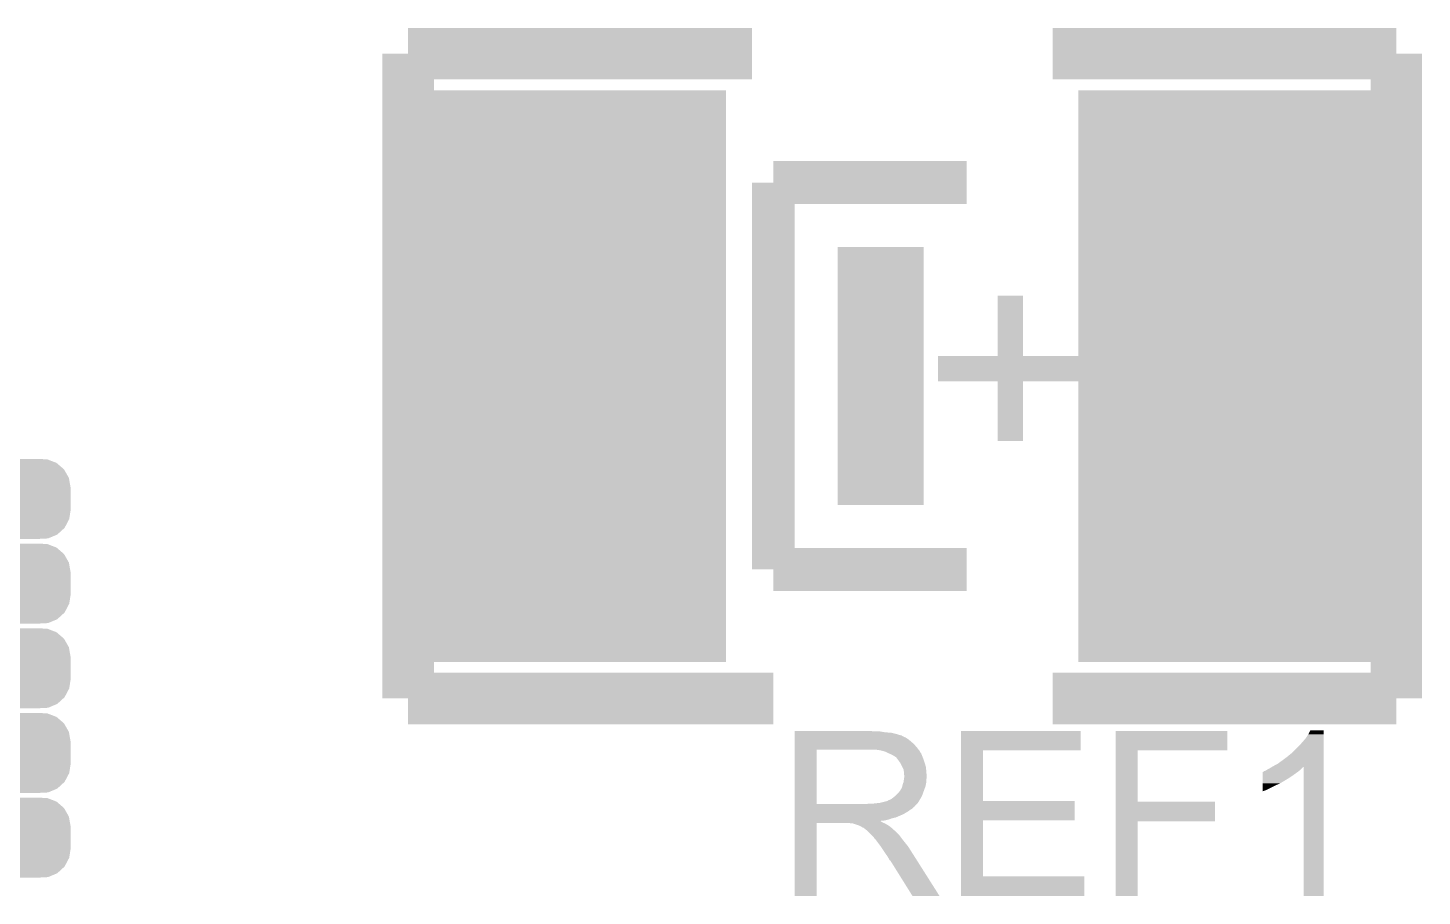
# Model space of a CAD drawing. Extents: x -1.4 to 24.3, y -3.9 to 24.9.
# Drawn here: x 10.12 to 18.36, y 8.28 to 13.41 of the extents above; entities that cross this region are included whole.
import ezdxf

# ---------------------------------------------------------------- set-up
doc = ezdxf.new("R2010")
doc.units = 0
doc.layers.get('0').update_dxf_attribs({"linetype": 'CONTINUOUS'})
doc.layers.add('DAC2_CLICK_V100_GTO', color=11, linetype='CONTINUOUS')
doc.layers.add('DAC2_CLICK_V100_GTS', color=8, linetype='CONTINUOUS')

# ---------------------------------------------------------------- blocks, each defined once
blk = doc.blocks.new('RECTANGLE_27')
blk.add_solid([(0.254, 0.762), (0.254, -0.762), (-0.254, 0.762), (-0.254, -0.762)])
blk = doc.blocks.new('RECTANGLE_31')
blk.add_solid([(0.8636, 1.6891), (0.8636, -1.6891), (-0.8636, 1.6891), (-0.8636, -1.6891)])
blk = doc.blocks.new('CUSTOM_56')
for points in [[(-0.48555, 0.123974), (-0.46072, 0.170956), (0.486482, 0.123974), (0.459766, 0.170956)], [(-0.46072, 0.170956), (-0.45619, 0.175092), (0.459766, 0.170956), (0.457414, 0.175092)], [(-0.45619, 0.175092), (-0.41729, 0.210606), (0.457414, 0.175092), (0.416016, 0.210606)], [(-0.41729, 0.210606), (-0.410642, 0.21338), (0.416016, 0.210606), (0.412782, 0.21338)], [(-0.410642, 0.21338), (-0.36302, 0.233248), (0.412782, 0.21338), (0.36069, 0.233248)], [(-0.36302, 0.233248), (-0.34152, 0.234336), (0.36069, 0.233248), (0.357836, 0.234336)], [(-0.34152, 0.234336), (-0.30429, 0.23622), (0.357836, 0.234336), (0.30429, 0.23622)], [(-0.49657, 0.06604), (-0.488196, 0.118966), (0.49657, 0.06604), (0.487356, 0.118966)], [(-0.488196, 0.118966), (-0.48555, 0.123974), (0.487356, 0.118966), (0.486482, 0.123974)], [(-0.49657, 0.06477), (-0.49657, 0.06604), (0.49657, 0.06477), (0.49657, 0.06604)], [(-0.49657, -0.06477), (-0.49657, 0.06477), (0.49657, -0.06477), (0.49657, 0.06477)], [(-0.49657, -0.06604), (-0.49657, -0.06477), (0.49657, -0.06604), (0.49657, -0.06477)], [(-0.487356, -0.118962), (-0.49657, -0.06604), (0.488198, -0.118962), (0.49657, -0.06604)], [(-0.486484, -0.123974), (-0.487356, -0.118962), (0.485548, -0.123974), (0.488198, -0.118962)], [(-0.459768, -0.170954), (-0.486484, -0.123974), (0.46072, -0.170954), (0.485548, -0.123974)], [(-0.457416, -0.175092), (-0.459768, -0.170954), (0.456186, -0.175092), (0.46072, -0.170954)], [(-0.416022, -0.210604), (-0.457416, -0.175092), (0.417292, -0.210604), (0.456186, -0.175092)], [(-0.412786, -0.213382), (-0.416022, -0.210604), (0.410632, -0.213382), (0.417292, -0.210604)], [(-0.360702, -0.233246), (-0.412786, -0.213382), (0.36302, -0.233246), (0.410632, -0.213382)], [(-0.35784, -0.234338), (-0.360702, -0.233246), (0.341454, -0.234338), (0.36302, -0.233246)], [(-0.30429, -0.23622), (-0.35784, -0.234338), (0.30429, -0.23622), (0.341454, -0.234338)]]:
    blk.add_solid(points)

msp = doc.modelspace()

# ---------------------------------------------------------------- linework, layer by layer
at = {"layer": 'DAC2_CLICK_V100_GTO'}
for points, const_width in [([(12.3698, 13.2588), (14.4018, 13.2588)], 0.3048), ([(12.3698, 9.4488), (12.3698, 13.2588)], 0.3048), ([(16.1798, 13.2588), (18.2118, 13.2588)], 0.3048), ([(18.2118, 9.4488), (18.2118, 13.2588)], 0.3048), ([(14.5288, 12.4968), (15.6718, 12.4968)], 0.254), ([(14.5288, 10.2108), (14.5288, 12.4968)], 0.254), ([(14.5288, 10.2108), (15.6718, 10.2108)], 0.254), ([(12.3698, 9.4488), (14.5288, 9.4488)], 0.3048), ([(16.1798, 9.4488), (18.2118, 9.4488)], 0.3048)]:
    msp.add_lwpolyline(points, dxfattribs=dict(at, const_width=const_width))
for points in [[(15.85468, 11.473202), (15.8547, 11.828758), (16.004562, 11.473202), (16.00454, 11.828758)], [(15.8547, 11.828758), (15.854702, 11.82878), (16.00454, 11.828758), (15.854702, 11.82878)], [(15.50162, 11.323342), (15.50164, 11.473158), (16.357578, 11.323342), (16.3576, 11.473158)], [(15.50164, 11.473158), (15.501642, 11.47318), (16.3576, 11.473158), (16.004562, 11.47318)], [(15.501642, 11.47318), (15.85468, 11.473202), (16.004562, 11.47318), (16.004562, 11.473202)], [(15.854658, 11.32332), (15.50162, 11.323342), (16.357578, 11.32332), (16.357578, 11.323342)], [(15.85466, 11.323298), (15.854658, 11.32332), (16.00454, 11.323298), (16.357578, 11.32332)], [(15.85468, 10.970282), (15.85466, 11.323298), (16.004518, 10.970282), (16.00454, 11.323298)], [(16.004518, 10.97026), (15.85468, 10.970282), (16.004518, 10.97026), (16.004518, 10.970282)], [(14.65582, 9.25322), (14.655822, 9.25576), (15.120622, 9.25322), (15.107922, 9.25576)], [(14.65582, 9.24814), (14.65582, 9.25322), (15.191738, 9.24814), (15.161262, 9.25322)], [(14.65582, 9.2456), (14.65582, 9.24814), (15.2273, 9.2456), (15.191738, 9.24814)], [(14.65582, 9.23798), (14.65582, 9.2456), (15.257778, 9.23798), (15.2273, 9.2456)], [(14.65582, 9.2329), (14.65582, 9.23798), (15.273022, 9.2329), (15.257778, 9.23798)], [(14.65582, 9.23036), (14.65582, 9.2329), (15.285722, 9.23036), (15.273022, 9.2329)], [(15.638798, 9.14146), (15.6388, 9.255738), (16.344878, 9.14146), (16.3449, 9.255738)], [(15.6388, 9.255738), (15.638802, 9.25576), (16.3449, 9.255738), (15.638802, 9.25576)], [(16.553198, 9.14146), (16.5532, 9.255738), (17.213558, 9.14146), (17.21358, 9.255738)], [(16.5532, 9.255738), (16.553202, 9.25576), (17.21358, 9.255738), (16.553202, 9.25576)], [(17.67586, 9.21258), (17.6911, 9.235442), (17.782538, 9.21258), (17.782538, 9.235442)], [(17.6911, 9.235442), (17.703802, 9.260818), (17.782538, 9.235442), (17.78254, 9.260818)], [(17.703802, 9.260818), (17.703814, 9.26084), (17.78254, 9.260818), (17.703814, 9.26084)], [(14.655818, 9.159242), (14.65582, 9.17956), (15.37716, 9.159242), (15.359382, 9.17956)], [(14.655818, 9.14654), (14.655818, 9.159242), (15.387038, 9.14654), (15.37716, 9.159242)], [(14.65582, 9.230338), (14.65582, 9.23036), (15.28826, 9.230338), (15.285722, 9.23036)], [(14.65582, 9.227814), (14.65582, 9.230338), (15.288274, 9.227814), (15.28826, 9.230338)], [(14.65582, 9.22274), (14.65582, 9.227814), (15.29842, 9.22274), (15.288274, 9.227814)], [(14.65582, 9.217658), (14.65582, 9.22274), (15.311122, 9.217658), (15.29842, 9.22274)], [(14.65582, 9.2075), (14.65582, 9.217658), (15.32636, 9.2075), (15.311122, 9.217658)], [(14.65582, 9.1948), (14.65582, 9.2075), (15.3416, 9.1948), (15.32636, 9.2075)], [(14.65582, 9.17956), (14.65582, 9.1948), (15.359382, 9.17956), (15.3416, 9.1948)], [(17.597118, 9.128758), (17.6403, 9.17194), (17.782536, 9.128758), (17.782538, 9.17194)], [(17.6403, 9.17194), (17.67586, 9.21258), (17.782538, 9.17194), (17.782538, 9.21258)], [(14.655812, 8.823982), (14.655818, 9.14652), (14.78534, 8.823982), (14.785342, 9.14652)], [(14.655818, 9.14652), (14.655818, 9.14654), (14.785342, 9.14652), (15.09268, 9.14654)], [(15.163802, 9.14146), (15.130782, 9.14654), (15.390988, 9.14146), (15.387038, 9.14654)], [(15.182442, 9.136376), (15.163802, 9.14146), (15.39494, 9.136376), (15.390988, 9.14146)], [(15.19174, 9.13384), (15.182442, 9.136376), (15.394944, 9.13384), (15.39494, 9.136376)], [(15.191752, 9.133834), (15.19174, 9.13384), (15.394944, 9.133834), (15.394944, 9.13384)], [(15.21206, 9.12368), (15.191752, 9.133834), (15.40256, 9.12368), (15.394944, 9.133834)], [(15.22984, 9.11606), (15.21206, 9.12368), (15.405608, 9.11606), (15.40256, 9.12368)], [(15.23831, 9.11098), (15.22984, 9.11606), (15.40764, 9.11098), (15.405608, 9.11606)], [(15.24254, 9.108442), (15.23831, 9.11098), (15.408728, 9.108442), (15.40764, 9.11098)], [(15.250164, 9.10336), (15.24254, 9.108442), (15.410906, 9.10336), (15.408728, 9.108442)], [(15.252704, 9.103352), (15.250164, 9.10336), (15.41091, 9.103352), (15.410906, 9.10336)], [(15.26032, 9.0932), (15.252704, 9.103352), (15.41526, 9.0932), (15.41091, 9.103352)], [(15.26794, 9.08304), (15.26032, 9.0932), (15.418648, 9.08304), (15.41526, 9.0932)], [(15.277012, 9.07034), (15.26794, 9.08304), (15.42288, 9.07034), (15.418648, 9.08304)], [(15.28064, 9.065258), (15.277012, 9.07034), (15.424406, 9.065258), (15.42288, 9.07034)], [(15.638792, 8.84174), (15.638798, 9.141438), (15.768342, 8.84174), (15.76832, 9.141438)], [(15.638798, 9.141438), (15.638798, 9.14146), (15.76832, 9.141438), (16.344878, 9.14146)], [(16.553192, 8.8392), (16.553198, 9.141438), (16.682742, 8.8392), (16.68272, 9.141438)], [(16.553198, 9.141438), (16.553198, 9.14146), (16.68272, 9.141438), (17.213558, 9.14146)], [(17.510762, 9.06272), (17.5387, 9.08304), (17.782534, 9.06272), (17.782536, 9.08304)], [(17.5387, 9.08304), (17.56918, 9.1059), (17.782536, 9.08304), (17.782536, 9.1059)], [(17.56918, 9.1059), (17.597118, 9.128758), (17.782536, 9.1059), (17.782536, 9.128758)], [(15.2908, 9.044938), (15.28064, 9.065258), (15.4305, 9.044938), (15.424406, 9.065258)], [(15.29842, 9.029696), (15.2908, 9.044938), (15.432026, 9.029696), (15.4305, 9.044938)], [(15.299872, 9.01954), (15.29842, 9.029696), (15.43304, 9.01954), (15.432026, 9.029696)], [(15.30096, 9.011918), (15.299872, 9.01954), (15.433676, 9.011918), (15.43304, 9.01954)], [(15.300962, 8.999218), (15.30096, 9.011918), (15.434734, 8.999218), (15.433676, 9.011918)], [(15.3035, 8.991596), (15.300962, 8.999218), (15.43537, 8.991596), (15.434734, 8.999218)], [(15.302046, 8.978898), (15.3035, 8.98906), (15.435578, 8.978898), (15.435578, 8.98906)], [(15.3035, 8.989062), (15.3035, 8.991596), (15.43558, 8.989062), (15.43537, 8.991596)], [(15.3035, 8.98906), (15.3035, 8.989062), (15.435578, 8.98906), (15.43558, 8.989062)], [(17.421874, 8.97636), (17.421876, 8.9916), (17.574262, 8.97636), (17.59712, 8.9916)], [(17.421876, 8.9916), (17.421882, 9.01446), (17.59712, 8.9916), (17.629124, 9.01446)], [(17.421882, 9.01446), (17.424406, 9.014466), (17.629124, 9.01446), (17.629132, 9.014466)], [(17.424406, 9.014466), (17.42694, 9.017), (17.629132, 9.014466), (17.63268, 9.017)], [(17.42694, 9.017), (17.426944, 9.017002), (17.63268, 9.017), (17.632682, 9.017002)], [(17.426944, 9.017002), (17.432022, 9.01954), (17.632682, 9.017002), (17.635854, 9.01954)], [(17.432022, 9.01954), (17.439644, 9.022082), (17.635854, 9.01954), (17.639032, 9.022082)], [(17.439644, 9.022082), (17.447258, 9.027158), (17.639032, 9.022082), (17.645378, 9.027158)], [(17.447258, 9.027158), (17.447262, 9.02716), (17.645378, 9.027158), (17.64538, 9.02716)], [(17.447262, 9.02716), (17.457418, 9.03224), (17.64538, 9.02716), (17.65046, 9.03224)], [(17.457418, 9.03224), (17.474342, 9.042394), (17.65046, 9.03224), (17.660614, 9.042394)], [(17.474342, 9.042394), (17.474352, 9.0424), (17.660614, 9.042394), (17.663138, 9.0424)], [(17.474352, 9.0424), (17.48282, 9.04748), (17.782534, 9.0424), (17.782534, 9.04748)], [(17.48282, 9.04748), (17.510762, 9.06272), (17.782534, 9.04748), (17.782534, 9.06272)], [(17.66316, 8.280422), (17.663138, 9.0424), (17.782518, 8.280422), (17.782534, 9.0424)], [(15.275558, 8.900158), (15.278098, 8.9027), (15.417798, 8.900158), (15.418722, 8.9027)], [(15.278098, 8.9027), (15.28064, 8.907778), (15.418722, 8.9027), (15.420568, 8.907778)], [(15.28064, 8.907778), (15.285718, 8.915398), (15.420568, 8.907778), (15.423338, 8.915398)], [(15.285718, 8.915398), (15.290798, 8.928098), (15.423338, 8.915398), (15.427956, 8.928098)], [(15.290798, 8.9281), (15.29334, 8.940798), (15.427958, 8.9281), (15.430498, 8.940798)], [(15.290798, 8.928098), (15.290798, 8.9281), (15.427956, 8.928098), (15.427958, 8.9281)], [(15.29334, 8.940798), (15.298418, 8.953498), (15.430498, 8.940798), (15.43304, 8.953498)], [(15.298418, 8.953498), (15.300958, 8.971276), (15.43304, 8.953498), (15.43304, 8.971276)], [(15.300958, 8.971276), (15.302046, 8.978898), (15.43304, 8.971276), (15.435578, 8.978898)], [(17.42186, 8.90778), (17.421866, 8.93826), (17.444718, 8.90778), (17.50568, 8.93826)], [(17.42186, 8.90019), (17.42186, 8.90778), (17.42186, 8.90019), (17.444718, 8.90778)], [(17.421866, 8.93826), (17.421868, 8.94588), (17.50568, 8.93826), (17.523458, 8.94588)], [(17.421868, 8.94588), (17.42187, 8.9535), (17.523458, 8.94588), (17.536162, 8.9535)], [(17.42187, 8.96112), (17.421874, 8.97636), (17.548856, 8.96112), (17.574262, 8.97636)], [(17.42187, 8.961098), (17.42187, 8.96112), (17.54632, 8.961098), (17.548856, 8.96112)], [(17.42187, 8.958574), (17.42187, 8.961098), (17.546306, 8.958574), (17.54632, 8.961098)], [(17.42187, 8.9535), (17.42187, 8.958574), (17.536162, 8.9535), (17.546306, 8.958574)], [(14.655812, 8.82396), (14.655812, 8.823982), (15.074898, 8.82396), (14.78534, 8.823982)], [(14.655812, 8.813794), (14.655812, 8.82396), (15.367, 8.813794), (15.37716, 8.82396)], [(15.074898, 8.82396), (15.092664, 8.826498), (15.37716, 8.82396), (15.379698, 8.826498)], [(15.092664, 8.826498), (15.09268, 8.8265), (15.379698, 8.826498), (15.379698, 8.8265)], [(15.112998, 8.8265), (15.158718, 8.83158), (15.379698, 8.8265), (15.383086, 8.83158)], [(15.158718, 8.83158), (15.199358, 8.84174), (15.383086, 8.83158), (15.389862, 8.84174)], [(15.201896, 8.84174), (15.209516, 8.846818), (15.389862, 8.84174), (15.392824, 8.846818)], [(15.209516, 8.846818), (15.217138, 8.84936), (15.392824, 8.846818), (15.394306, 8.84936)], [(15.217138, 8.84936), (15.227298, 8.854438), (15.394306, 8.84936), (15.397268, 8.854438)], [(15.227298, 8.854438), (15.249522, 8.872218), (15.397268, 8.854438), (15.40764, 8.872218)], [(15.249522, 8.872218), (15.252698, 8.874758), (15.40764, 8.872218), (15.408562, 8.874758)], [(15.252698, 8.874758), (15.2654, 8.88746), (15.408562, 8.874758), (15.41318, 8.88746)], [(15.2654, 8.88746), (15.275558, 8.900158), (15.41318, 8.88746), (15.417798, 8.900158)], [(15.63879, 8.72744), (15.638792, 8.841718), (16.309318, 8.72744), (16.30934, 8.841718)], [(15.638792, 8.841718), (15.638792, 8.84174), (16.30934, 8.841718), (15.768342, 8.84174)], [(16.553188, 8.72236), (16.553192, 8.839178), (17.139898, 8.72236), (17.13992, 8.839178)], [(16.553192, 8.839178), (16.553192, 8.8392), (17.13992, 8.839178), (16.682742, 8.8392)], [(14.65581, 8.81126), (14.655812, 8.813794), (15.366978, 8.81126), (15.367, 8.813794)], [(14.65581, 8.811254), (14.65581, 8.81126), (15.364454, 8.811254), (15.366978, 8.81126)], [(14.65581, 8.796018), (14.65581, 8.811254), (15.349216, 8.796018), (15.364454, 8.811254)], [(14.65581, 8.790938), (14.65581, 8.796018), (15.33906, 8.790938), (15.349216, 8.796018)], [(14.65581, 8.783318), (14.65581, 8.790938), (15.328898, 8.783318), (15.33906, 8.790938)], [(14.65581, 8.76808), (14.65581, 8.783318), (15.3035, 8.76808), (15.328898, 8.783318)], [(14.65581, 8.76046), (14.65581, 8.76808), (15.28826, 8.76046), (15.3035, 8.76808)], [(14.65581, 8.74522), (14.65581, 8.76046), (15.252698, 8.74522), (15.28826, 8.76046)], [(14.65581, 8.740138), (14.65581, 8.74522), (15.229838, 8.740138), (15.252698, 8.74522)], [(14.65581, 8.73252), (14.65581, 8.740138), (15.209518, 8.73252), (15.229838, 8.740138)], [(14.6558, 8.280422), (14.655808, 8.712178), (14.785318, 8.280422), (14.78534, 8.712178)], [(14.655808, 8.722358), (14.65581, 8.724866), (15.163804, 8.722358), (15.161292, 8.724866)], [(14.655808, 8.719818), (14.655808, 8.722358), (15.168882, 8.719818), (15.163804, 8.722358)], [(14.655808, 8.71474), (14.655808, 8.719818), (15.1765, 8.71474), (15.168882, 8.719818)], [(14.655808, 8.7122), (14.655808, 8.71474), (15.182852, 8.7122), (15.1765, 8.71474)], [(14.655808, 8.712178), (14.655808, 8.7122), (14.78534, 8.712178), (14.978378, 8.7122)], [(14.65581, 8.72744), (14.65581, 8.73252), (15.186658, 8.72744), (15.209518, 8.73252)], [(14.65581, 8.724866), (14.65581, 8.72744), (15.161292, 8.724866), (15.186658, 8.72744)], [(14.988538, 8.70966), (14.978378, 8.7122), (15.189202, 8.70966), (15.182852, 8.7122)], [(15.003774, 8.707126), (15.001234, 8.70966), (15.193426, 8.707126), (15.189202, 8.70966)], [(15.006316, 8.70712), (15.003774, 8.707126), (15.193436, 8.70712), (15.193426, 8.707126)], [(15.036798, 8.69696), (15.006316, 8.70712), (15.210368, 8.69696), (15.193436, 8.70712)], [(15.041878, 8.69442), (15.036798, 8.69696), (15.2146, 8.69442), (15.210368, 8.69696)], [(15.046958, 8.69188), (15.041878, 8.69442), (15.217776, 8.69188), (15.2146, 8.69442)], [(15.054578, 8.686802), (15.046958, 8.69188), (15.224124, 8.686802), (15.217776, 8.69188)], [(15.059656, 8.684262), (15.054578, 8.686802), (15.227298, 8.684262), (15.224124, 8.686802)], [(15.062194, 8.68426), (15.059656, 8.684262), (15.2273, 8.68426), (15.227298, 8.684262)], [(15.06474, 8.681722), (15.062194, 8.68426), (15.229838, 8.681722), (15.2273, 8.68426)], [(15.0749, 8.6741), (15.06474, 8.681722), (15.23746, 8.6741), (15.229838, 8.681722)], [(15.078076, 8.67156), (15.0749, 8.6741), (15.24, 8.67156), (15.23746, 8.6741)], [(15.084428, 8.666478), (15.078076, 8.67156), (15.247622, 8.666478), (15.24, 8.67156)], [(15.087598, 8.663942), (15.084428, 8.666478), (15.250158, 8.663942), (15.247622, 8.666478)], [(15.110462, 8.641078), (15.087598, 8.663942), (15.27302, 8.641078), (15.250158, 8.663942)], [(15.638782, 8.39724), (15.63879, 8.727418), (15.768342, 8.39724), (15.76832, 8.727418)], [(15.63879, 8.727418), (15.63879, 8.72744), (15.76832, 8.727418), (16.309318, 8.72744)], [(16.55318, 8.280422), (16.553188, 8.722338), (16.682698, 8.280422), (16.68272, 8.722338)], [(16.553188, 8.722338), (16.553188, 8.72236), (16.68272, 8.722338), (17.139898, 8.72236)], [(15.118078, 8.63346), (15.110462, 8.641078), (15.278736, 8.63346), (15.27302, 8.641078)], [(15.125698, 8.6233), (15.118078, 8.63346), (15.286356, 8.6233), (15.278736, 8.63346)], [(15.12697, 8.62076), (15.125698, 8.6233), (15.28826, 8.62076), (15.286356, 8.6233)], [(15.128234, 8.618234), (15.12697, 8.62076), (15.290226, 8.618234), (15.28826, 8.62076)], [(15.13077, 8.61822), (15.128234, 8.618234), (15.290236, 8.61822), (15.290226, 8.618234)], [(15.146016, 8.5979), (15.13077, 8.61822), (15.30604, 8.5979), (15.290236, 8.61822)], [(15.16126, 8.57758), (15.146016, 8.5979), (15.322296, 8.57758), (15.30604, 8.5979)], [(15.164648, 8.572498), (15.16126, 8.57758), (15.32636, 8.572498), (15.322296, 8.57758)], [(15.183274, 8.54456), (15.164648, 8.572498), (15.34414, 8.54456), (15.32636, 8.572498)], [(15.19174, 8.53186), (15.183274, 8.54456), (15.352198, 8.53186), (15.34414, 8.54456)], [(15.20444, 8.514082), (15.19174, 8.53186), (15.363478, 8.514082), (15.352198, 8.53186)], [(15.2146, 8.496298), (15.20444, 8.514082), (15.374762, 8.496298), (15.363478, 8.514082)], [(15.217138, 8.491226), (15.2146, 8.496298), (15.37798, 8.491226), (15.374762, 8.496298)], [(15.222214, 8.488682), (15.217138, 8.491226), (15.379594, 8.488682), (15.37798, 8.491226)], [(15.224762, 8.4836), (15.222214, 8.488682), (15.382818, 8.4836), (15.379594, 8.488682)], [(15.351758, 8.28041), (15.224762, 8.4836), (15.511734, 8.28041), (15.382818, 8.4836)], [(15.63878, 8.280422), (15.638782, 8.397218), (16.367738, 8.280422), (16.36776, 8.397218)], [(15.638782, 8.397218), (15.638782, 8.39724), (16.36776, 8.397218), (15.768342, 8.39724)], [(14.785318, 8.2804), (14.6558, 8.280422), (14.785318, 8.2804), (14.785318, 8.280422)], [(15.51174, 8.2804), (15.511734, 8.28041), (15.51174, 8.2804), (15.351758, 8.28041)], [(16.367738, 8.2804), (15.63878, 8.280422), (16.367738, 8.2804), (16.367738, 8.280422)], [(16.682698, 8.2804), (16.55318, 8.280422), (16.682698, 8.2804), (16.682698, 8.280422)], [(17.782518, 8.2804), (17.66316, 8.280422), (17.782518, 8.2804), (17.782518, 8.280422)]]:
    msp.add_solid(points, dxfattribs=at)

# ---------------------------------------------------------------- block references
msp.add_blockref('RECTANGLE_27', (15.1638, 11.3538), dxfattribs=at)
at = {"layer": 'DAC2_CLICK_V100_GTS'}
for name, p in [('RECTANGLE_31', (13.3858, 11.3538)), ('RECTANGLE_31', (17.1958, 11.3538)), ('CUSTOM_56', (9.87806, 10.62736)), ('CUSTOM_56', (9.87806, 10.12698)), ('CUSTOM_56', (9.87806, 9.6266)), ('CUSTOM_56', (9.87806, 9.12622)), ('CUSTOM_56', (9.87806, 8.62584))]:
    msp.add_blockref(name, p, dxfattribs=at)

doc.saveas('drawing.dxf')
